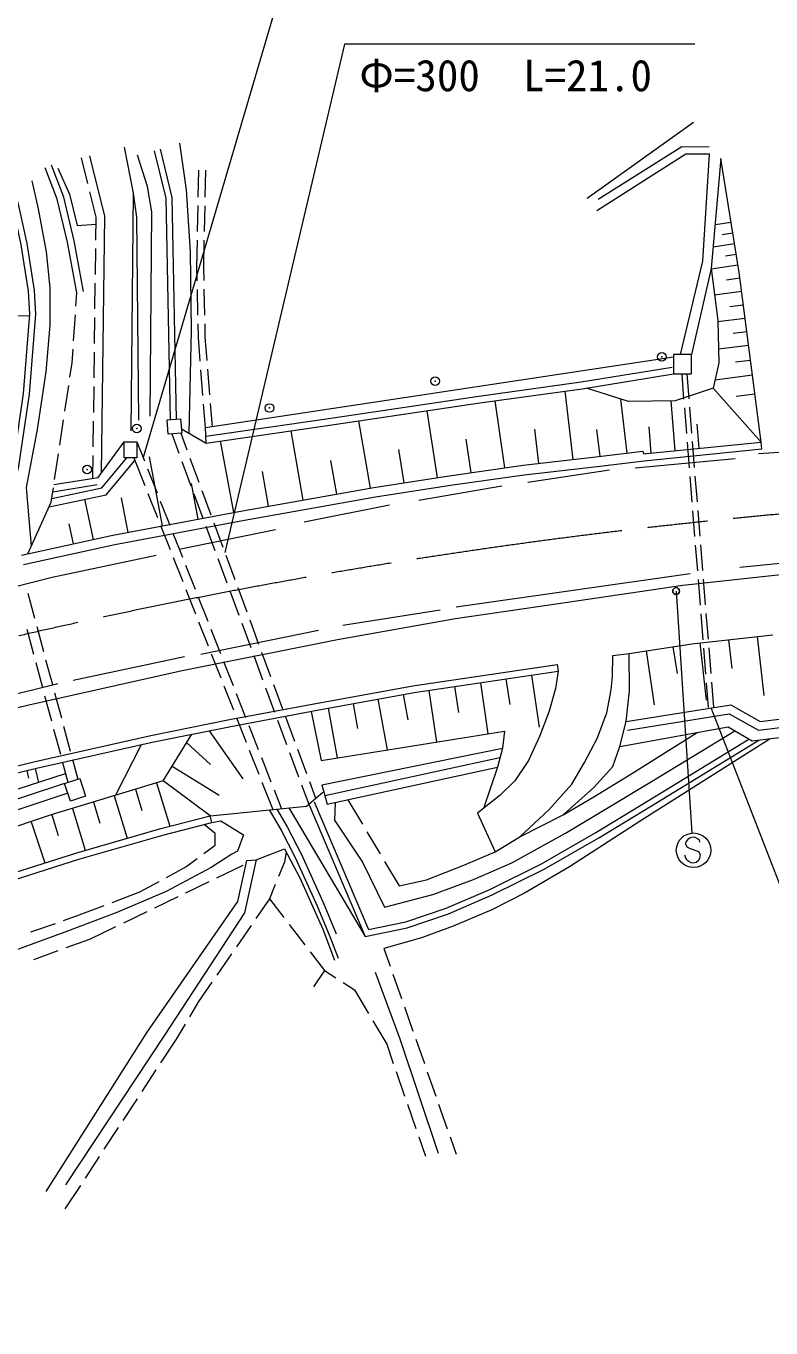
# Model space of a CAD drawing. Units: millimetres at full size, sheet at 1:1000; details may follow other scales. Extents: x 40000 to 680000, y 20000 to 380000.
# Drawn here: x 212236 to 255438, y 266038 to 341547 of the extents above; entities that cross this region are included whole.
import ezdxf
from ezdxf.enums import TextEntityAlignment as Align

# ---------------------------------------------------------------- set-up
doc = ezdxf.new("R2010")
doc.units = ezdxf.units.MM
doc.header["$LTSCALE"] = 1000
doc.header["$PDMODE"] = 32
doc.header["$PDSIZE"] = 500
doc.linetypes.add('CHAIN', pattern=[18.5, 12, -1.5, 3.5, -1.5])
for name, color, linetype, lineweight in [('M-BGD', 7, 'Continuous', 13), ('M-BMK', 2, 'CHAIN', 13), ('M-BMK-ROW', 30, 'Continuous', 13), ('M-STR-HTXT', 7, 'Continuous', 13), ('M-STR-STRC', 7, 'Continuous', 13)]:
    doc.layers.add(name, color=color, linetype=linetype, lineweight=lineweight)
doc.styles.add('ＭＳ ゴシック', font='')
doc.styles.get('ＭＳ ゴシック').set_extended_font_data('MS Gothic')

msp = doc.modelspace()

# ---------------------------------------------------------------- linework, layer by layer
at = {"layer": 'M-BGD'}
for p, q in [((244775, 331569), (250944, 335972)), ((215813, 332423), (215446, 333904)), ((214078, 333309), (214753, 331793)), ((222225, 331630), (222258, 333196)), ((222625, 331626), (222658, 333188)), ((214753, 331793), (215210, 329976)), ((216299, 330457), (215933, 331938)), ((222184, 329630), (222215, 331130)), ((222584, 329627), (222615, 331126)), ((215210, 329976), (216294, 330058)), ((216283, 329136), (216299, 330457)), ((253122, 330160), (252195, 330013)), ((253220, 329542), (252602, 329444)), ((216259, 327136), (216277, 328636)), ((222141, 327564), (222174, 329131)), ((222541, 327565), (222574, 329127)), ((253318, 328924), (252082, 328727)), ((253417, 328305), (252798, 328207)), ((222159, 326769), (222141, 327564)), ((222559, 326780), (222541, 327565)), ((253515, 327687), (251977, 327442)), ((216234, 325136), (216252, 326636)), ((222205, 324770), (222171, 326270)), ((222605, 324780), (222571, 326280)), ((253628, 326917), (252856, 326817)), ((215129, 325291), (215181, 326069)), ((253728, 326145), (252172, 325943)), ((208846, 324693), (212447, 324749)), ((214995, 323295), (215095, 324792)), ((253829, 325367), (253051, 325266)), ((216210, 323136), (216228, 324636)), ((222235, 323475), (222216, 324270)), ((222634, 323495), (222616, 324280)), ((253930, 324589), (252366, 324386)), ((222341, 322116), (222235, 323475)), ((222740, 322142), (222634, 323495)), ((254031, 323808), (253250, 323706)), ((214909, 322019), (214961, 322797)), ((216185, 321136), (216204, 322636)), ((254133, 323026), (252397, 322800)), ((214784, 321186), (214909, 322019)), ((222644, 318264), (249782, 322353)), ((254246, 322158), (253378, 322045)), ((222498, 320122), (222380, 321617)), ((222897, 320148), (222780, 321643)), ((250260, 321350), (250374, 319911)), ((250559, 321374), (250674, 319935)), ((254358, 321289), (252190, 321008)), ((214487, 319208), (214710, 320691)), ((216161, 319136), (216179, 320636)), ((243962, 316403), (243508, 320373)), ((254861, 317419), (252085, 320535)), ((254499, 320205), (253415, 320064)), ((222644, 318264), (222537, 319623)), ((223042, 318295), (222936, 319649)), ((239996, 315918), (239436, 319812)), ((247101, 316772), (246725, 319910)), ((249885, 316919), (249658, 319807)), ((250414, 319413), (250534, 317917)), ((250713, 319437), (250833, 317941)), ((214190, 317230), (214413, 318714)), ((232217, 314741), (231529, 318647)), ((236103, 315350), (235498, 319237)), ((216136, 317137), (216155, 318636)), ((221209, 317928), (221567, 316959)), ((221245, 318185), (222682, 317361)), ((222682, 317361), (222644, 318264)), ((228311, 314053), (227603, 318072)), ((241977, 316176), (241750, 318161)), ((245532, 316584), (245344, 318153)), ((248498, 316780), (248378, 318308)), ((251271, 317058), (251162, 318455)), ((218668, 317423), (219102, 316324)), ((220690, 317889), (221106, 316765)), ((224293, 313339), (223511, 317480)), ((238049, 315638), (237769, 317585)), ((248038, 316734), (254861, 317419)), ((250573, 317419), (250693, 315924)), ((250872, 317443), (250992, 315948)), ((213893, 315252), (214116, 316736)), ((216114, 315315), (216130, 316637)), ((218495, 316499), (219123, 314906)), ((220151, 312557), (219396, 316560)), ((221741, 316490), (222261, 315083)), ((234160, 315048), (233857, 316991)), ((247570, 315924), (253365, 316462)), ((248078, 316336), (254901, 317021)), ((254713, 316750), (260118, 317124)), ((219285, 315859), (219835, 314464)), ((221279, 316296), (221799, 314889)), ((226302, 313699), (225947, 315708)), ((230264, 314397), (229920, 316350)), ((241331, 315083), (246074, 315807)), ((213786, 314540), (216369, 314958)), ((222222, 312948), (221831, 315018)), ((235021, 314055), (239835, 314873)), ((250732, 315425), (250852, 313930)), ((251032, 315449), (251151, 313954)), ((213694, 313925), (213819, 314758)), ((218150, 312179), (217772, 314180)), ((219307, 314441), (219857, 313046)), ((221972, 314420), (222492, 313013)), ((222434, 314614), (222954, 313207)), ((212341, 310942), (213694, 313925)), ((216155, 311770), (215648, 314104)), ((220019, 313999), (220569, 312603)), ((228361, 312793), (233315, 313774)), ((250892, 313432), (251011, 311936)), ((251191, 313456), (251310, 311960)), ((214988, 311517), (214735, 312684)), ((223127, 312738), (223647, 311331)), ((220041, 312580), (220591, 311185)), ((220753, 312138), (221303, 310743)), ((221122, 311202), (226702, 312349)), ((222666, 312544), (223186, 311137)), ((251051, 311438), (251170, 309943)), ((251350, 311462), (251469, 309967)), ((220775, 310720), (221325, 309325)), ((223359, 310668), (223879, 309261)), ((223821, 310862), (224341, 309455)), ((253624, 310167), (256568, 310448)), ((221487, 310278), (222037, 308882)), ((237173, 307854), (250749, 309793)), ((221508, 308859), (222059, 307464)), ((224514, 308986), (225034, 307579)), ((251210, 309444), (251329, 307949)), ((251509, 309468), (251628, 307973)), ((212334, 308660), (212724, 307211)), ((222220, 308417), (222771, 307022)), ((224052, 308792), (224572, 307385)), ((230606, 306802), (236261, 307690)), ((251369, 307451), (251488, 305955)), ((251668, 307475), (251787, 305979)), ((212854, 306728), (213244, 305280)), ((222242, 306999), (222793, 305604)), ((224746, 306916), (225266, 305509)), ((225207, 307110), (225727, 305703)), ((212277, 306564), (212666, 305115)), ((222381, 305120), (229204, 306499)), ((222954, 306557), (223505, 305161)), ((252981, 305949), (253163, 304287)), ((254643, 306132), (255017, 302727)), ((222976, 305138), (223527, 303743)), ((225901, 305234), (226420, 303827)), ((248194, 305307), (248673, 302185)), ((249755, 305547), (249995, 303986)), ((251318, 305767), (251683, 302442)), ((251528, 305457), (251647, 303962)), ((251827, 305481), (251946, 303986)), ((212796, 304632), (213186, 303184)), ((213373, 304797), (213763, 303349)), ((214973, 303601), (221423, 304980)), ((223688, 304696), (224239, 303301)), ((225439, 305040), (225959, 303633)), ((240069, 303677), (240288, 302196)), ((241550, 303895), (241994, 300890)), ((209038, 302176), (214085, 303414)), ((213893, 302866), (214283, 301417)), ((223710, 303278), (224260, 301883)), ((224422, 302836), (224972, 301440)), ((226132, 303164), (226652, 301757)), ((226594, 303358), (227114, 301951)), ((235591, 303015), (236034, 300017)), ((237090, 303237), (237312, 301738)), ((238589, 303458), (239026, 300497)), ((251687, 303463), (251802, 302025)), ((251986, 303487), (252101, 302048)), ((213316, 302701), (213706, 301253)), ((231198, 302242), (231462, 300800)), ((232640, 302506), (233179, 299559)), ((234113, 302775), (234382, 301302)), ((224444, 301417), (224994, 300022)), ((226826, 301288), (227346, 299881)), ((227287, 301482), (227807, 300075)), ((229756, 301978), (230283, 299095)), ((213836, 300770), (214226, 299321)), ((214413, 300935), (214803, 299486)), ((222859, 300675), (224803, 297878)), ((225156, 300975), (225706, 299580)), ((217429, 296927), (218937, 299871)), ((220183, 297768), (221856, 300473)), ((221552, 299981), (222933, 298716)), ((225178, 299557), (225728, 298162)), ((225890, 299115), (226440, 297719)), ((227519, 299412), (228039, 298005)), ((227980, 299606), (228500, 298199)), ((229396, 297537), (239862, 299669)), ((229560, 296927), (239721, 299114)), ((212276, 298362), (212381, 297928)), ((212762, 298480), (212954, 297683)), ((214356, 298839), (214667, 297684)), ((214933, 299003), (215238, 297868)), ((220709, 298619), (223433, 296934)), ((229697, 296415), (239582, 298570)), ((219807, 297653), (220573, 295143)), ((225912, 297697), (226540, 296104)), ((228212, 297536), (228628, 296412)), ((228674, 297730), (229032, 296760)), ((229396, 297537), (229697, 296415)), ((217349, 296903), (218099, 294445)), ((218578, 297278), (218953, 296049)), ((226624, 297254), (227057, 296155)), ((214928, 296164), (215667, 293743)), ((216139, 296533), (216508, 295323)), ((227482, 296197), (231895, 288740)), ((230892, 296676), (231742, 295248)), ((212534, 295400), (213329, 293016)), ((213726, 295797), (214093, 294595)), ((223206, 294717), (222566, 295242)), ((223206, 294039), (223206, 294717)), ((231998, 294818), (232765, 293529)), ((222554, 293557), (223206, 294039)), ((225590, 293180), (227224, 293835)), ((221500, 292777), (222152, 293260)), ((227224, 293057), (226882, 292221)), ((227318, 293656), (227224, 293057)), ((233020, 293099), (233871, 291671)), ((220388, 292172), (221500, 292777)), ((223308, 292140), (224830, 292871)), ((218836, 291329), (219949, 291934)), ((221505, 291274), (222857, 291923)), ((226693, 291758), (226352, 290922)), ((217230, 290722), (218836, 291329)), ((219702, 290408), (221055, 291057)), ((226352, 290922), (225572, 289794)), ((226352, 290922), (227185, 289837)), ((215156, 289938), (216762, 290545)), ((217900, 289542), (219252, 290192)), ((212521, 289004), (213935, 289505)), ((214406, 289672), (215156, 289938)), ((215927, 288595), (217449, 289326)), ((225288, 289383), (224435, 288149)), ((227489, 289441), (228403, 288251)), ((214560, 288095), (215927, 288595)), ((229850, 288742), (230345, 287493)), ((212681, 287408), (214090, 287923)), ((224151, 287737), (223299, 286503)), ((228707, 287854), (229540, 286769)), ((232995, 288037), (233349, 287028)), ((229540, 286769), (228909, 285823)), ((229540, 286769), (230206, 286343)), ((233515, 286557), (234012, 285141)), ((223014, 286092), (222235, 284963)), ((230627, 286073), (231293, 285647)), ((231293, 285647), (232095, 284285)), ((222235, 284963), (221715, 284092)), ((234177, 284670), (234674, 283254)), ((221458, 283662), (220938, 282790)), ((232349, 283855), (233151, 282493)), ((220938, 282790), (220041, 281421)), ((233151, 282493), (233537, 281377)), ((234840, 282783), (235337, 281367)), ((219768, 281003), (218946, 279748)), ((233700, 280904), (234191, 279487)), ((235502, 280896), (235999, 279480)), ((218672, 279330), (217850, 278075)), ((234354, 279014), (234844, 277597)), ((236165, 279009), (236662, 277593)), ((217576, 277656), (216755, 276401)), ((235008, 277124), (235394, 276008)), ((236828, 277121), (237182, 276113)), ((216481, 275983), (215659, 274728)), ((215385, 274310), (214488, 272941))]:
    msp.add_line(p, q, dxfattribs=at)
for points in [[(217921, 334515), (218446, 331851), (218306, 318076)], [(221140, 334754), (221514, 332043), (221748, 328452), (221818, 323896), (221685, 317952)], [(245408, 331496), (250259, 334560), (251858, 334550)], [(216618, 315637), (216800, 330515), (215932, 334024)], [(219428, 318917), (219533, 330764), (219288, 332237), (218692, 334059)], [(220619, 318714), (220361, 331560), (219691, 334318)], [(220969, 318721), (220710, 331606), (220031, 334400)], [(250199, 322495), (251487, 327918), (251879, 334113), (250508, 334124), (245346, 330831)], [(254901, 317021), (254861, 317419), (253585, 327248), (252533, 333862), (251972, 327482), (250827, 322495)], [(215181, 326069), (214636, 329013), (214044, 331506), (213343, 333329)], [(215575, 326142), (215028, 329096), (214427, 331624), (213716, 333472)], [(211200, 311019), (210989, 313897), (211483, 316083), (212080, 320235), (212454, 324831), (212376, 326171), (211955, 328866), (211504, 330969), (211036, 332729)], [(211549, 311045), (211342, 313871), (211827, 316020), (212428, 320196), (212805, 324827), (212724, 326208), (212300, 328929), (211844, 331050), (211374, 332819)], [(212544, 311390), (212260, 314790), (212891, 318155), (213405, 321497), (213639, 324207), (213639, 326357), (213429, 328460), (212961, 330937), (212588, 332573)], [(218446, 331851), (218641, 330469), (218750, 318683)], [(251972, 327482), (252365, 324461), (252412, 322007), (252085, 320535), (249888, 319811), (247177, 319764), (244744, 320550)], [(222665, 317762), (229522, 318753), (238489, 320085), (244421, 320903), (249717, 321769)], [(222682, 317361), (229580, 318358), (238545, 319690), (244481, 320507), (249782, 321374)], [(213849, 314959), (216416, 315363), (217931, 317423)], [(211964, 310861), (217278, 312014), (224798, 313434), (232409, 314775), (236772, 315454), (241059, 316071), (245287, 316555), (248012, 316882)], [(213728, 314152), (216634, 314771), (218083, 316499)], [(248012, 316882), (248038, 316734), (248180, 316748)], [(212081, 310323), (217388, 311475), (224897, 312893), (232499, 314232), (236853, 314910), (241130, 315525), (245351, 316008), (248078, 316336)], [(213575, 313664), (216883, 314366), (218552, 316354)], [(162365, 286554), (166922, 288237), (174843, 291111), (180802, 293284), (187415, 295411), (192813, 296953), (198749, 298635), (205151, 300411), (212396, 302187), (221299, 304174), (230295, 305973), (237142, 307188), (242984, 308029), (250322, 309128), (256724, 309805), (266446, 310717), (274297, 311184), (278690, 311394), (285163, 311581), (293646, 311558), (301100, 311464), (307760, 311301), (314817, 310880), (317006, 310761)], [(209239, 308447), (213756, 309592), (219785, 310853)], [(243037, 304520), (243096, 304124), (242936, 303130), (242578, 301806), (242017, 300342), (241378, 298955), (240583, 297771), (239742, 296930), (238418, 295886), (239446, 293659), (240864, 294515), (242562, 296089), (243886, 297584), (244618, 298831), (245351, 300217), (245911, 301713), (246176, 303053), (246254, 303831), (246262, 305036), (247205, 305156), (250856, 305716), (255545, 306230)], [(240864, 294515), (243385, 295807), (245173, 297385), (246259, 298611), (246680, 299768), (247031, 301205), (247241, 302993), (247205, 305156)], [(162488, 283094), (169825, 285929), (179936, 289621), (190561, 292955), (198038, 295105), (205656, 297177), (212760, 298890), (219474, 300402), (224039, 301321), (229040, 302255), (234671, 303284), (243037, 304520)], [(162632, 282721), (169966, 285555), (180064, 289242), (190676, 292572), (198146, 294720), (205756, 296789), (212851, 298501), (219558, 300010), (224115, 300928), (229112, 301862), (234737, 302889), (243096, 304124)], [(247031, 301205), (253112, 302185), (254810, 301219), (269192, 302992)], [(247110, 300712), (253018, 301663), (254707, 300702), (269253, 302496)], [(228772, 301799), (229347, 298944), (239979, 300650), (239862, 299669), (239582, 298570), (238761, 296157)], [(246680, 299768), (252956, 300899), (254347, 300082), (269363, 301921)], [(230158, 296516), (230132, 295496), (231752, 293050), (233029, 290448), (235833, 291180), (238186, 292053), (240414, 293019), (243514, 294732), (245944, 296181), (248514, 297723), (253341, 300673)], [(243385, 295807), (245165, 296835), (247315, 298160), (251163, 300574)], [(228628, 296412), (231895, 288740), (234348, 289254), (236732, 290064), (239271, 291154), (242293, 292650), (245456, 294473), (248509, 296327), (254736, 300130)], [(228950, 296549), (232104, 289141), (234256, 289592), (236606, 290391), (239124, 291472), (242128, 292959), (245278, 294774), (248327, 296625), (254163, 300190)], [(255383, 300209), (247919, 295476), (243760, 292788), (241143, 291262), (239242, 290280), (236999, 289345), (235176, 288660), (232995, 288037)], [(214474, 297623), (207782, 295403), (203845, 293991), (197095, 291488), (188838, 288268), (180768, 284872), (174537, 281954), (168311, 279004), (168046, 276745), (167547, 274798), (167002, 273053), (165927, 270483), (162593, 261712), (160817, 256007)], [(160852, 259136), (161915, 264067), (167769, 279490), (179967, 285098), (189747, 289269), (196897, 291898), (203557, 294422), (210322, 296840), (214531, 298188)], [(222909, 295743), (220183, 297768), (213702, 295790), (207627, 293764), (202626, 291957), (194089, 288748), (185630, 285360), (181073, 283374), (175535, 280826), (169576, 277952), (169296, 276457), (168711, 274190), (168057, 272134), (166024, 266642), (163585, 260088)], [(214663, 297053), (207977, 294836), (204051, 293427), (197308, 290927), (189063, 287712), (181012, 284324), (174792, 281411), (168868, 278604), (168637, 276635), (168125, 274634), (167566, 272847), (166544, 270157), (163328, 261312), (161297, 255566)], [(223009, 295356), (222909, 295743), (228495, 296298), (229445, 297116)], [(226337, 296084), (227034, 294913), (227845, 293323), (229095, 290564), (229850, 288742)], [(226777, 296127), (227385, 295106), (228205, 293496), (229462, 290723), (230220, 288896)], [(170729, 276784), (181057, 281239), (187320, 283786), (191713, 285539), (196831, 287455), (202089, 289325), (208024, 291334), (215175, 293601), (220058, 295011), (222909, 295743)], [(170887, 276417), (181212, 280870), (187469, 283415), (191857, 285166), (196968, 287079), (202220, 288947), (208149, 290954), (215291, 293218), (220164, 294625), (223009, 295356)], [(223009, 295356), (223541, 295457), (224850, 294647), (224507, 293697), (224164, 293510), (222980, 292746), (220355, 291352), (217504, 290137), (214490, 288992), (210564, 287566), (207970, 286725), (205446, 286024), (202876, 285393), (200422, 284809), (197127, 284131), (195982, 283056), (190374, 266278)], [(227224, 293835), (228112, 292137), (229452, 289162), (230122, 287370)], [(213406, 273955), (219257, 283197), (224515, 290768), (225039, 293149), (225590, 293180), (224899, 290116), (220229, 282954), (214516, 274331)], [(233871, 291671), (235460, 292022), (237633, 292886), (239446, 293659)], [(232485, 286664), (233922, 282808), (236130, 276183)]]:
    msp.add_lwpolyline(points, dxfattribs=at)
for points in [[(249782, 321374), (250827, 321374), (250827, 322495), (249782, 322495)], [(221202, 318758), (221265, 317932), (220485, 317873), (220423, 318699)], [(218668, 317423), (218668, 316499), (217931, 316499), (217931, 317423)], [(214474, 297623), (215347, 297903), (215677, 296874), (214805, 296594)]]:
    msp.add_lwpolyline(points, close=True, dxfattribs=at)
at = {"layer": 'M-BGD', "lineweight": 25}
msp.add_circle((249937, 308774), 200, dxfattribs=at)
at = {"layer": 'M-BMK'}
msp.add_arc((285911, -15397), 330000, 93.59777, 110.89496, dxfattribs=at)
at = {"layer": 'M-BMK-ROW'}
for centre in [(249115, 322356), (235961, 320953), (226349, 319394), (218654, 318199), (215779, 315833)]:
    msp.add_circle(centre, 250, dxfattribs=at)
for p in [(249115, 322356), (235961, 320953), (226349, 319394), (218654, 318199), (215779, 315833)]:
    msp.add_point(p, dxfattribs=at)
at = {"layer": 'M-STR-HTXT'}
for p, q in [((228434, 348505), (219026, 316516)), ((230696, 340498), (223761, 311022)), ((251021, 340498), (230696, 340498)), ((263198, 273122), (251962, 301999))]:
    msp.add_line(p, q, dxfattribs=at)
at = {"layer": 'M-STR-STRC'}
for p, q in [((249937, 308774), (250858, 294741)), ((250917, 294496), (250751, 294463)), ((251033, 294480), (250917, 294496)), ((250491, 294231), (250475, 294118)), ((250475, 294118), (250561, 293935)), ((250620, 294370), (250491, 294231)), ((250561, 293935), (250712, 293862)), ((250751, 294463), (250620, 294370)), ((250712, 293862), (251244, 293674)), ((251177, 294408), (251033, 294480)), ((251287, 294333), (251177, 294408)), ((251321, 294221), (251287, 294333)), ((250477, 293343), (250438, 293453)), ((250562, 293165), (250477, 293343)), ((250665, 293092), (250562, 293165)), ((250811, 293017), (250665, 293092)), ((250931, 293000), (250811, 293017)), ((251099, 293028), (250931, 293000)), ((251224, 293125), (251099, 293028)), ((251294, 293274), (251224, 293125)), ((251244, 293674), (251324, 293501)), ((251324, 293501), (251294, 293274))]:
    msp.add_line(p, q, dxfattribs=at)
msp.add_circle((250949, 293745), 1000, dxfattribs=at)

# ---------------------------------------------------------------- texts
at = {"layer": 'M-STR-HTXT', "style": 'ＭＳ ゴシック'}
msp.add_text('Φ=300\u3000L=21.0', height=1833, dxfattribs=at).set_placement((231565, 337216), align=Align.BOTTOM_LEFT)

doc.saveas('drawing.dxf')
